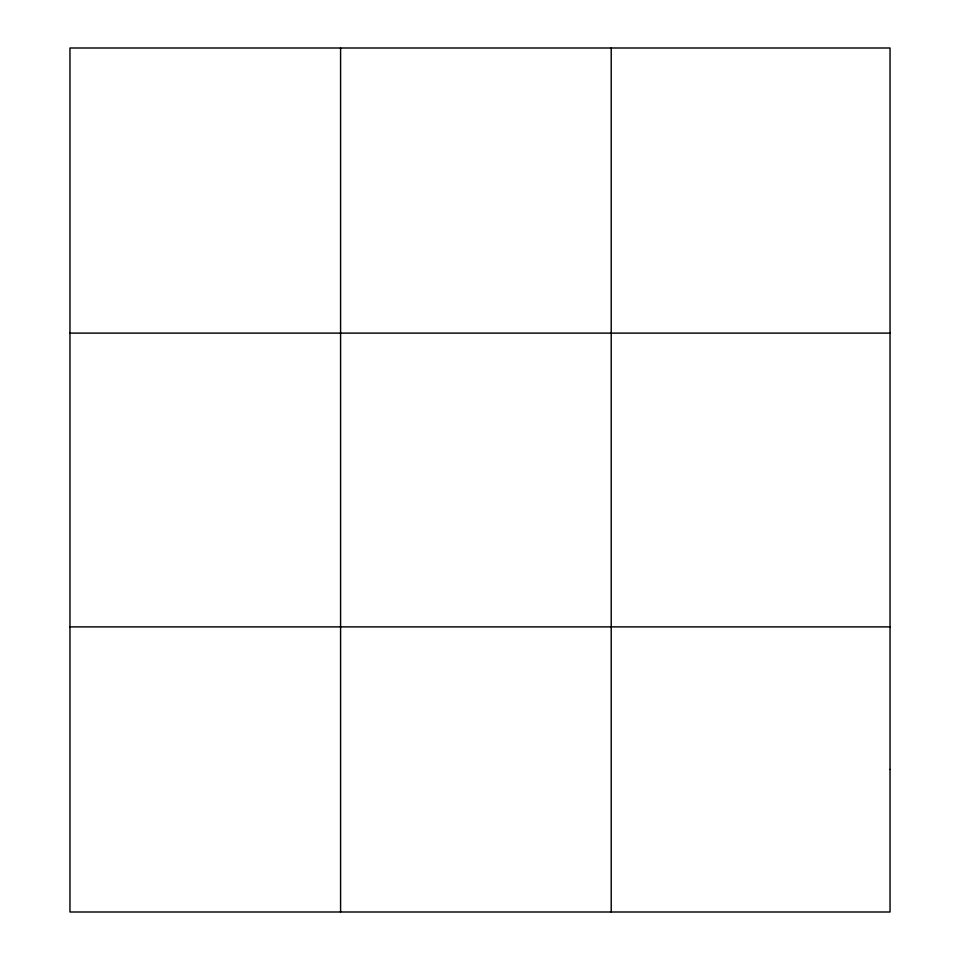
<?xml version="1.0" encoding="UTF-8"?>
<svg xmlns="http://www.w3.org/2000/svg" width="960" height="960" viewBox="0 0 960 960"><rect width="100%" height="100%" fill="white"/><g stroke="black" fill="none" stroke-linecap="round" stroke-linejoin="round"><path stroke-width="1.44" d="M340.584 912L340.584 48M611.208 912L611.208 48M69.96 333.12L890.04 333.12M69.96 626.88L890.04 626.88M890.04 769.44L890.04 912L69.96 912L69.96 48L890.04 48L890.04 769.44"/></g></svg>
